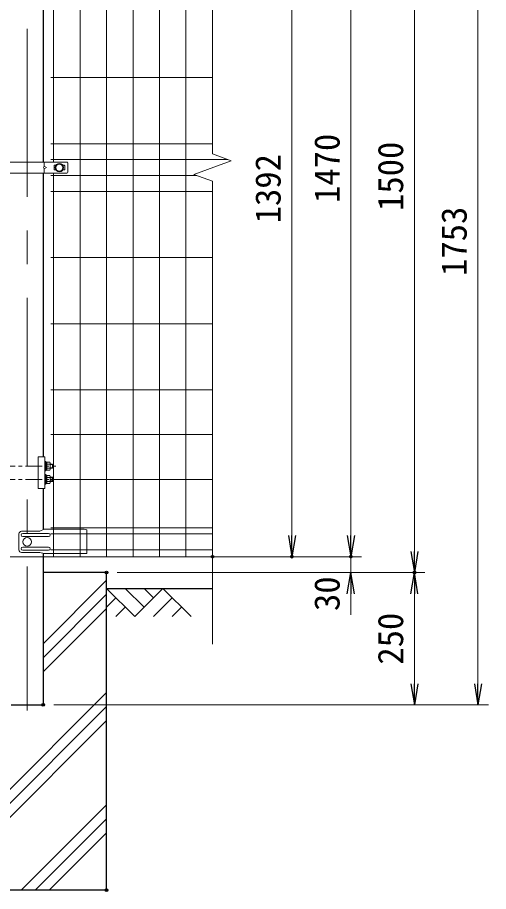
# Model space of a CAD drawing. Units: millimetres, scale not verified. Extents: x -4200 to 4200, y -2970 to 2970.
# Drawn here: x -1627 to -738, y -925 to 726 of the extents above; entities that cross this region are included whole.
import ezdxf
from ezdxf.enums import TextEntityAlignment as Align

# ---------------------------------------------------------------- set-up
doc = ezdxf.new("R2010")
doc.units = ezdxf.units.MM
doc.header["$LTSCALE"] = 10
doc.header["$PDMODE"] = 32
doc.header["$PDSIZE"] = 5
doc.linetypes.add('USER1', pattern=[50.8, 31.75, -6.35, 6.35, -6.35])
for name, color, linetype, lineweight in [('0-0_D-STR1', 1, 'Continuous', 25), ('0-1_D-BMK', 2, 'USER1', 13), ('0-2_D-STR4', 7, 'Continuous', 25), ('0-3_D-BGD', 7, 'Continuous', 25), ('0-4_D-STR3', 3, 'Continuous', 13), ('0-5_D-STR-DIM', 7, 'Continuous', 13), ('0-7_Defpoints', 6, 'Continuous', 25), ('0-8_D-DCR-HCH', 7, 'Continuous', 13), ('0-C_D-STR2', 7, 'Continuous', 13)]:
    doc.layers.add(name, color=color, linetype=linetype, lineweight=lineweight)
doc.layers.add('0-6_0', color=7, linetype='Continuous')
doc.styles.add('ＭＳ ゴシック', font='')
doc.styles.get('ＭＳ ゴシック').set_extended_font_data('MS Gothic')

# ---------------------------------------------------------------- blocks, each defined once
blk = doc.blocks.new('_Open')
at = {"layer": '0-6_0'}
blk.add_line((-10, 1.667), (0, 0), dxfattribs=at)
blk.add_lwpolyline([(-10, -1.667), (0, 0), (-10, 0)], dxfattribs=at)
blk = doc.blocks.new('U7')
at = {"layer": '0-1_D-BMK'}
for p, q in [((9456.5, 2010), (10538.5, 2010)), ((9456.5, 1760), (10538.5, 1760))]:
    blk.add_line(p, q, dxfattribs=at)
at = {"layer": '0-4_D-STR3'}
for p, q in [((10207.2, 2185), (10207.2, 1585)), ((10332.2, 2185), (10207.2, 2185)), ((10332.2, 2185), (10332.2, 1585)), ((10332.2, 2100), (10348.2, 2100)), ((10332.2, 1920), (10332.2, 2100)), ((10348.2, 2100), (10348.2, 1920)), ((10348.2, 2087), (10348.2, 1933)), ((10348.2, 2020.7), (10368.2, 2009.1)), ((10348.2, 2013.8), (10368.2, 2002.2)), ((10368.2, 2085), (10426.2, 2085)), ((10368.2, 2085), (10368.2, 1935)), ((10368.2, 2047.5), (10426.2, 2047.5)), ((10433.2, 2067.8), (10433.2, 1952.3)), ((10433.2, 2050), (10477, 2050)), ((10477, 2050), (10487, 2040)), ((10332.2, 1920), (10348.2, 1920)), ((10332.2, 1850), (10348.2, 1850)), ((10332.2, 1670), (10332.2, 1850)), ((10348.2, 1933), (10368.2, 1933)), ((10348.2, 1850), (10348.2, 1670)), ((10348.2, 1837), (10348.2, 1683)), ((10368.2, 1972.5), (10426.2, 1972.5)), ((10368.2, 1935), (10426.2, 1935)), ((10368.2, 1835), (10426.2, 1835)), ((10368.2, 1835), (10368.2, 1685)), ((10433.2, 1980), (10487, 1980)), ((10433.2, 1970), (10477, 1970)), ((10433.2, 1817.8), (10433.2, 1702.3)), ((10332.2, 1670), (10348.2, 1670)), ((10348.2, 1770.7), (10368.2, 1759.1)), ((10348.2, 1763.8), (10368.2, 1752.2)), ((10348.2, 1683), (10368.2, 1683)), ((10368.2, 1797.5), (10426.2, 1797.5)), ((10368.2, 1722.5), (10426.2, 1722.5)), ((10368.2, 1685), (10426.2, 1685)), ((10433.2, 1800), (10477, 1800)), ((10433.2, 1730), (10487, 1730)), ((10433.2, 1720), (10477, 1720)), ((10477, 1800), (10487, 1790)), ((10332.2, 1585), (10207.2, 1585))]:
    blk.add_line(p, q, dxfattribs=at)
for points in [[(10348.2, 2087), (10368.2, 2087), (10368.2, 1933)], [(10433.2, 2040), (10487, 2040), (10487, 1980)], [(10477, 2050), (10477, 1970), (10487, 1980)], [(10348.2, 1837), (10368.2, 1837), (10368.2, 1683)], [(10433.2, 1790), (10487, 1790), (10487, 1730)], [(10477, 1800), (10477, 1720), (10487, 1730)]]:
    blk.add_lwpolyline(points, dxfattribs=at)
for centre, radius, start, end in [((10404.8, 2066.3), 28.5, 318.83491, 41.16509), ((10329.3, 2010), 104, 338.85295, 21.14705), ((10404.8, 1816.3), 28.5, 318.83491, 41.16509), ((10404.8, 1953.8), 28.5, 318.86505, 41.13495), ((10329.3, 1760), 104, 338.85295, 21.14705), ((10404.8, 1703.8), 28.5, 318.86505, 41.13495)]:
    blk.add_arc(centre, radius, start, end, dxfattribs=at)

msp = doc.modelspace()

# ---------------------------------------------------------------- linework, layer by layer
at = {"layer": '0-0_D-STR1'}
for p, q in [((-1578.67, 947.69), (-1578.67, 453.18)), ((-1578.67, 432.18), (-1578.67, -103.82)), ((-1578.67, -163.81), (-1578.67, -241.24)), ((-1578.67, -285.7), (-1578.67, -572.32)), ((-1639.17, -572.32), (-1578.67, -572.32))]:
    msp.add_line(p, q, dxfattribs=at)
at = {"layer": '0-1_D-BMK'}
msp.add_line((-1608.92, 1212.92), (-1608.92, -582.89), dxfattribs=at)
at = {"layer": '0-2_D-STR4'}
for p, q in [((-1458.92, -322.32), (-1578.67, -322.32)), ((-1458.92, -922.32), (-1458.92, -322.32)), ((-1458.92, -922.32), (-1758.92, -922.32))]:
    msp.add_line(p, q, dxfattribs=at)
at = {"layer": '0-3_D-BGD'}
msp.add_line((-1458.92, -352.32), (-1258.92, -352.32), dxfattribs=at)
at = {"layer": '0-4_D-STR3'}
for p, q in [((-1641.47, 453.18), (-1533.92, 453.18)), ((-1576.76, 453.18), (-1576.76, 445.18)), ((-1557.92, 446.18), (-1557.92, 439.18)), ((-1556.92, 447.18), (-1554.53, 447.18)), ((-1541.3, 447.18), (-1538.92, 447.18)), ((-1537.92, 446.18), (-1537.92, 439.18)), ((-1531.92, 451.18), (-1531.92, 434.18)), ((-1641.47, 432.18), (-1533.92, 432.18)), ((-1576.76, 440.18), (-1576.76, 432.18)), ((-1556.92, 438.18), (-1554.53, 438.18)), ((-1541.3, 438.18), (-1538.92, 438.18)), ((-1584.93, -244.32), (-1619.4, -244.32)), ((-1576.79, -240.32), (-1584.93, -244.32)), ((-1500.92, -240.32), (-1576.79, -240.32)), ((-1500.92, -240.32), (-1495.92, -241.32)), ((-1495.92, -241.32), (-1495.92, -285.13)), ((-1624.4, -249.32), (-1624.4, -279.32)), ((-1568.33, -248.32), (-1617.33, -248.32)), ((-1568.33, -254.32), (-1617.33, -254.32)), ((-1568.33, -274.32), (-1617.33, -274.32)), ((-1568.33, -280.32), (-1617.33, -280.32)), ((-1584.93, -284.32), (-1619.4, -284.32)), ((-1584.93, -284.32), (-1576.71, -286.13)), ((-1576.71, -286.13), (-1496.92, -286.13))]:
    msp.add_line(p, q, dxfattribs=at)
msp.add_lwpolyline([(-1572.18, 442.68), (-1576.76, 445.18), (-1577.74, 442.68), (-1576.76, 440.18)], close=True, dxfattribs=at)
for centre, radius in [((-1547.92, 442.68), 8), ((-1547.92, 442.68), 6.5), ((-1608.92, -264.32), 8)]:
    msp.add_circle(centre, radius, dxfattribs=at)
for centre, radius, start, end in [((-1556.92, 446.18), 1, 90, 180), ((-1538.92, 446.18), 1, 0, 90), ((-1533.92, 451.18), 2, 0, 90), ((-1556.92, 439.18), 1, 180, 270), ((-1538.92, 439.18), 1, 270, 0), ((-1533.92, 434.18), 2, 270, 0), ((-1619.4, -249.32), 5, 90, 180), ((-1617.33, -251.32), 3, 90, 270), ((-1568.33, -251.32), 3, 270, 90), ((-1619.4, -279.32), 5, 180, 270), ((-1617.33, -277.32), 3, 90, 270), ((-1568.33, -277.32), 3, 270, 90), ((-1496.92, -285.13), 1, 270, 0)]:
    msp.add_arc(centre, radius, start, end, dxfattribs=at)
at = {"layer": '0-5_D-STR-DIM'}
for p, q in [((-757.52, -532.32), (-757.52, 1140.68)), ((-997.52, -252.32), (-997.52, 1137.68)), ((-877.52, 1137.68), (-877.52, -282.32)), ((-1108.92, 1059.68), (-1108.92, -252.32)), ((-997.52, -252.32), (-997.52, -212.32)), ((-1654.67, -292.32), (-1088.92, -292.32)), ((-1238.92, -292.32), (-977.52, -292.32)), ((-1238.92, -292.32), (-977.52, -292.32)), ((-997.52, -322.32), (-997.52, -292.32)), ((-1438.92, -322.32), (-977.52, -322.32)), ((-1438.92, -322.32), (-857.52, -322.32)), ((-1438.92, -322.32), (-857.52, -322.32)), ((-997.52, -362.32), (-997.52, -402.32)), ((-877.52, -532.32), (-877.52, -362.32)), ((-1558.67, -572.32), (-737.52, -572.32)), ((-1558.67, -572.32), (-857.52, -572.32))]:
    msp.add_line(p, q, dxfattribs=at)
at = {"layer": '0-7_Defpoints'}
for p in [(-1258.92, -292.32), (-1108.92, -292.32), (-997.52, -292.32), (-1458.92, -322.32), (-877.52, -322.32), (-877.52, -322.32), (-1578.67, -572.32), (-1458.92, -922.32)]:
    msp.add_point(p, dxfattribs=at)
at = {"layer": '0-8_D-DCR-HCH'}
for p, q in [((-1578.67, -456.67), (-1458.92, -336.92)), ((-1405.74, -405.49), (-1458.96, -352.28)), ((-1388.01, -387.75), (-1423.48, -352.28)), ((-1352.53, -352.28), (-1405.74, -405.49)), ((-1370.18, -370.11), (-1388.01, -352.28)), ((-1352.53, -352.28), (-1299.32, -405.49)), ((-1578.67, -483.19), (-1458.92, -363.44)), ((-1441.22, -370.01), (-1458.96, -387.67)), ((-1334.79, -370.01), (-1370.43, -405.49)), ((-1578.67, -509.7), (-1458.92, -389.95)), ((-1423.48, -387.75), (-1441.3, -405.49)), ((-1317.06, -387.75), (-1334.88, -405.49)), ((-1758.92, -849.05), (-1458.92, -549.05)), ((-1758.92, -875.57), (-1458.92, -575.57)), ((-1758.92, -902.08), (-1458.92, -602.08)), ((-1620.05, -922.32), (-1458.92, -761.18)), ((-1593.53, -922.32), (-1458.92, -787.7)), ((-1567.02, -922.32), (-1458.92, -814.22))]:
    msp.add_line(p, q, dxfattribs=at)
at = {"layer": '0-C_D-STR2'}
for p, q in [((-1558.92, 1177.68), (-1558.92, 453.18)), ((-1508.92, 1177.68), (-1508.92, -292.32)), ((-1458.92, 1177.68), (-1458.92, -292.32)), ((-1408.92, 1177.68), (-1408.92, -292.32)), ((-1358.92, 1177.68), (-1358.92, -292.32)), ((-1308.92, 1177.68), (-1308.92, -292.32)), ((-1258.92, 612.68), (-1563.92, 612.68)), ((-1258.92, 487.68), (-1563.92, 487.68)), ((-1229.65, 457.68), (-1563.92, 457.68)), ((-1558.92, 432.18), (-1558.92, -292.32)), ((-1288.18, 427.68), (-1563.92, 427.68)), ((-1258.92, 397.68), (-1563.92, 397.68)), ((-1258.92, 272.68), (-1563.92, 272.68)), ((-1258.92, 147.68), (-1563.92, 147.68)), ((-1258.92, 22.68), (-1563.92, 22.68)), ((-1258.92, -61.82), (-1563.92, -61.82)), ((-1258.92, -146.32), (-1563.92, -146.32)), ((-1258.92, -237.56), (-1563.92, -237.56)), ((-1258.92, -249.42), (-1563.92, -249.42)), ((-1258.92, -279.22), (-1563.92, -279.22)), ((-1258.92, -292.32), (-1563.92, -292.32))]:
    msp.add_line(p, q, dxfattribs=at)
msp.add_lwpolyline([(-1258.92, -457.32), (-1258.92, 417.03), (-1294.16, 429.86), (-1223.68, 455.51), (-1258.92, 468.34), (-1258.92, 1237.68)], dxfattribs=at)

# ---------------------------------------------------------------- block references
at = {"layer": '0-5_D-STR-DIM', "xscale": 0.1, "yscale": 0.1}
msp.add_blockref('U7', (-2608.67, -322.32), dxfattribs=at)
at = {"layer": '0-5_D-STR-DIM', "xscale": 4, "yscale": 4}
for p, rotation in [((-1108.92, -292.32), 270), ((-997.52, -292.32), 270), ((-997.52, -292.32), 270), ((-877.52, -322.32), 270), ((-997.52, -322.32), 90), ((-877.52, -322.32), 90), ((-877.52, -572.32), 270), ((-757.52, -572.32), 270)]:
    msp.add_blockref('_Open', p, dxfattribs=dict(at, rotation=rotation))

# ---------------------------------------------------------------- texts
at = {"layer": '0-5_D-STR-DIM', "style": 'ＭＳ ゴシック'}
for s, p in [('1470', (-1004.27, 375.78)), ('1500', (-884.27, 360.78)), ('1392', (-1115.66, 337.31)), ('1753', (-764.27, 237.93)), ('30', (-1004.27, -394.94)), ('250', (-884.27, -496.32))]:
    msp.add_text(s, height=48.09, rotation=90, dxfattribs=at).set_placement(p, align=Align.BOTTOM_LEFT)

doc.saveas('drawing.dxf')
